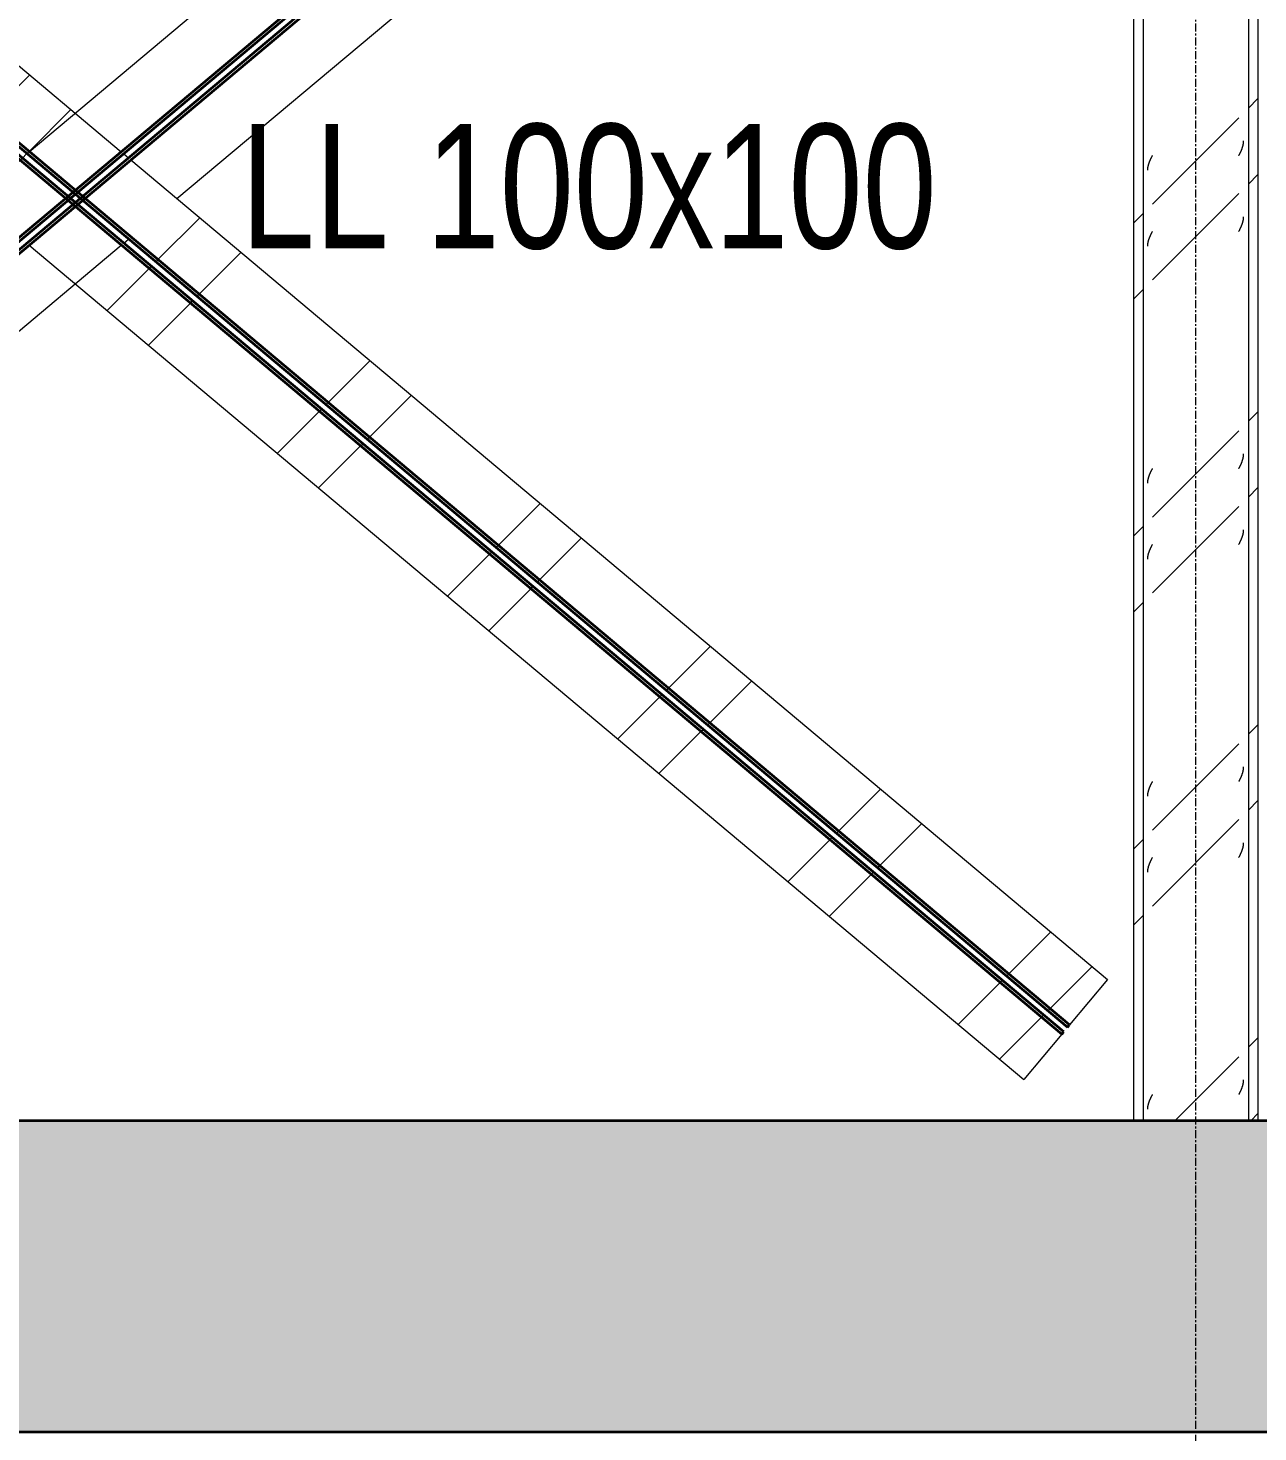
# Model space of a CAD drawing. Header units: centimetres. Extents: x -6741 to 14818, y -293 to 1595.
# Drawn here: x 816.8 to 1014.4, y 44 to 269.5 of the extents above; entities that cross this region are included whole.
import ezdxf

# ---------------------------------------------------------------- set-up
doc = ezdxf.new("R2010")
doc.units = ezdxf.units.CM
doc.linetypes.add('Centre', pattern=[3.175, 0.635, -0.475, 1.59, -0.475])
doc.linetypes.add('Grid Line', pattern=[2.2225, 1.27, -0.3175, 0.3175, -0.3175])
for name, color, linetype, lineweight in [('A-FLOR', 7, 'Continuous', 9), ('A-FLOR-LEVL', 7, 'Continuous', 9), ('A-FLOR-PATT', 7, 'Continuous', 35), ('A-WALL', 7, 'Continuous', 9), ('S-BEAM', 7, 'Continuous', 9), ('S-BEAM-IDEN', 7, 'Continuous', 18), ('S-COLS', 7, 'Continuous', 9), ('S-GRID', 7, 'Continuous', 9)]:
    doc.layers.add(name, color=color, linetype=linetype, lineweight=lineweight)
doc.styles.add('Century Gothic_2', font='GOTHIC.TTF', dxfattribs={"width": 0.8, "height": 20})
pattern_1 = [(45, (152.695, 0), (-25.14472, 25.14472), []), (45, (152.695, 38.1), (-25.14472, 25.14472), [])]

# ---------------------------------------------------------------- blocks, each defined once
blk = doc.blocks.new('PQ_RVR_ARQ-01_ZZ_ZZ_MO_T_A_rvt-2-Elevación Eje 7')
at = {"layer": 'A-FLOR', "color": 254, "lineweight": 35, "true_color": 0xcccccc}
for p, q in [((-1310.74, 94), (-6813.97, 94)), ((-6813.97, 44), (-1310.74, 44))]:
    blk.add_line(p, q, dxfattribs=at)
at = {"layer": 'A-WALL', "color": 254, "lineweight": 35, "true_color": 0xcccccc}
blk.add_line((-5958.77, 94), (-6713.97, 94), dxfattribs=at)
blk = doc.blocks.new('FP_4-Elevación Eje 7')
at = {"layer": 'S-COLS', "color": 9, "true_color": 0xc0c0c0}
for p, q in [((-6442.94, 250.33), (-6442.92, 250.37)), ((-6442.92, 250.37), (-6442.91, 250.4)), ((-6442.91, 250.4), (-6442.9, 250.44)), ((-6442.9, 250.44), (-6442.89, 250.48)), ((-6442.89, 250.48), (-6442.88, 250.51)), ((-6442.88, 250.51), (-6442.87, 250.55)), ((-6442.87, 250.55), (-6442.86, 250.59)), ((-6442.86, 250.59), (-6442.85, 250.63)), ((-6442.85, 250.63), (-6442.84, 250.66)), ((-6442.84, 250.66), (-6442.83, 250.7)), ((-6442.83, 250.7), (-6442.82, 250.74)), ((-6442.82, 250.74), (-6442.81, 250.78)), ((-6442.81, 250.78), (-6442.8, 250.81)), ((-6442.8, 250.81), (-6442.79, 250.85)), ((-6442.79, 250.89), (-6442.78, 250.93)), ((-6442.79, 250.85), (-6442.79, 250.89)), ((-6442.78, 250.93), (-6442.77, 250.96)), ((-6442.77, 251), (-6442.76, 251.04)), ((-6442.77, 250.96), (-6442.77, 251)), ((-6442.76, 251.07), (-6442.75, 251.11)), ((-6442.76, 251.04), (-6442.76, 251.07)), ((-6442.75, 251.19), (-6442.74, 251.22)), ((-6442.75, 251.15), (-6442.75, 251.19)), ((-6442.75, 251.11), (-6442.75, 251.15)), ((-6442.74, 251.37), (-6442.74, 251.41)), ((-6442.74, 251.34), (-6442.74, 251.37)), ((-6442.74, 251.3), (-6442.74, 251.34)), ((-6442.74, 251.26), (-6442.74, 251.3)), ((-6442.74, 251.22), (-6442.74, 251.26)), ((-6443.5, 249.06), (-6443.49, 249.1)), ((-6443.49, 249.1), (-6443.47, 249.13)), ((-6443.47, 249.13), (-6443.45, 249.17)), ((-6443.45, 249.17), (-6443.43, 249.21)), ((-6443.43, 249.21), (-6443.41, 249.25)), ((-6443.41, 249.25), (-6443.39, 249.28)), ((-6443.39, 249.28), (-6443.37, 249.32)), ((-6443.37, 249.32), (-6443.35, 249.36)), ((-6443.35, 249.36), (-6443.34, 249.4)), ((-6443.34, 249.4), (-6443.32, 249.43)), ((-6443.32, 249.43), (-6443.3, 249.47)), ((-6443.3, 249.47), (-6443.28, 249.51)), ((-6443.28, 249.51), (-6443.26, 249.55)), ((-6443.26, 249.55), (-6443.25, 249.58)), ((-6443.25, 249.58), (-6443.23, 249.62)), ((-6443.23, 249.62), (-6443.21, 249.66)), ((-6443.21, 249.66), (-6443.19, 249.69)), ((-6443.19, 249.69), (-6443.18, 249.73)), ((-6443.18, 249.73), (-6443.16, 249.77)), ((-6443.16, 249.77), (-6443.14, 249.81)), ((-6443.14, 249.81), (-6443.13, 249.84)), ((-6443.13, 249.84), (-6443.11, 249.88)), ((-6443.11, 249.88), (-6443.09, 249.92)), ((-6443.09, 249.92), (-6443.08, 249.96)), ((-6443.08, 249.96), (-6443.06, 249.99)), ((-6443.06, 249.99), (-6443.05, 250.03)), ((-6443.05, 250.03), (-6443.03, 250.07)), ((-6443.03, 250.07), (-6443.02, 250.1)), ((-6443.02, 250.1), (-6443, 250.14)), ((-6443, 250.14), (-6442.99, 250.18)), ((-6442.99, 250.18), (-6442.97, 250.22)), ((-6442.97, 250.22), (-6442.96, 250.25)), ((-6442.96, 250.25), (-6442.95, 250.29)), ((-6442.95, 250.29), (-6442.94, 250.33)), ((-6442.74, 239.18), (-6442.74, 239.22)), ((-6442.74, 239.15), (-6442.74, 239.18)), ((-6442.74, 239.11), (-6442.74, 239.15)), ((-6442.74, 239.07), (-6442.74, 239.11)), ((-6442.74, 239.03), (-6442.74, 239.07)), ((-6443.5, 236.87), (-6443.49, 236.91)), ((-6443.49, 236.91), (-6443.47, 236.95)), ((-6443.47, 236.95), (-6443.45, 236.98)), ((-6443.45, 236.98), (-6443.43, 237.02)), ((-6443.43, 237.02), (-6443.41, 237.06)), ((-6443.41, 237.06), (-6443.39, 237.09)), ((-6443.39, 237.09), (-6443.37, 237.13)), ((-6443.37, 237.13), (-6443.35, 237.17)), ((-6443.35, 237.17), (-6443.34, 237.21)), ((-6443.34, 237.21), (-6443.32, 237.24)), ((-6443.32, 237.24), (-6443.3, 237.28)), ((-6443.3, 237.28), (-6443.28, 237.32)), ((-6443.28, 237.32), (-6443.26, 237.36)), ((-6443.26, 237.36), (-6443.25, 237.39)), ((-6443.25, 237.39), (-6443.23, 237.43)), ((-6443.23, 237.43), (-6443.21, 237.47)), ((-6443.21, 237.47), (-6443.19, 237.5)), ((-6443.19, 237.5), (-6443.18, 237.54)), ((-6443.18, 237.54), (-6443.16, 237.58)), ((-6443.16, 237.58), (-6443.14, 237.62)), ((-6443.14, 237.62), (-6443.13, 237.65)), ((-6443.13, 237.65), (-6443.11, 237.69)), ((-6443.11, 237.69), (-6443.09, 237.73)), ((-6443.09, 237.73), (-6443.08, 237.77)), ((-6443.08, 237.77), (-6443.06, 237.8)), ((-6443.06, 237.8), (-6443.05, 237.84)), ((-6443.05, 237.84), (-6443.03, 237.88)), ((-6443.03, 237.88), (-6443.02, 237.92)), ((-6443.02, 237.92), (-6443, 237.95)), ((-6443, 237.95), (-6442.99, 237.99)), ((-6442.99, 237.99), (-6442.97, 238.03)), ((-6442.97, 238.03), (-6442.96, 238.06)), ((-6442.96, 238.06), (-6442.95, 238.1)), ((-6442.95, 238.1), (-6442.94, 238.14)), ((-6442.94, 238.14), (-6442.92, 238.18)), ((-6442.92, 238.18), (-6442.91, 238.21)), ((-6442.91, 238.21), (-6442.9, 238.25)), ((-6442.9, 238.25), (-6442.89, 238.29)), ((-6442.89, 238.29), (-6442.88, 238.33)), ((-6442.88, 238.33), (-6442.87, 238.36)), ((-6442.87, 238.36), (-6442.86, 238.4)), ((-6442.86, 238.4), (-6442.85, 238.44)), ((-6442.85, 238.44), (-6442.84, 238.47)), ((-6442.84, 238.47), (-6442.83, 238.51)), ((-6442.83, 238.51), (-6442.82, 238.55)), ((-6442.82, 238.55), (-6442.81, 238.59)), ((-6442.81, 238.59), (-6442.8, 238.62)), ((-6442.8, 238.62), (-6442.79, 238.66)), ((-6442.79, 238.7), (-6442.78, 238.74)), ((-6442.79, 238.66), (-6442.79, 238.7)), ((-6442.78, 238.74), (-6442.77, 238.77)), ((-6442.77, 238.81), (-6442.76, 238.85)), ((-6442.77, 238.77), (-6442.77, 238.81)), ((-6442.76, 238.89), (-6442.75, 238.92)), ((-6442.76, 238.85), (-6442.76, 238.89)), ((-6442.75, 239), (-6442.74, 239.03)), ((-6442.75, 238.96), (-6442.75, 239)), ((-6442.75, 238.92), (-6442.75, 238.96)), ((-6442.77, 200.71), (-6442.76, 200.75)), ((-6442.76, 200.79), (-6442.75, 200.82)), ((-6442.76, 200.75), (-6442.76, 200.79)), ((-6442.75, 200.9), (-6442.74, 200.93)), ((-6442.75, 200.86), (-6442.75, 200.9)), ((-6442.75, 200.82), (-6442.75, 200.86)), ((-6442.74, 201.08), (-6442.74, 201.12)), ((-6442.74, 201.05), (-6442.74, 201.08)), ((-6442.74, 201.01), (-6442.74, 201.05)), ((-6442.74, 200.97), (-6442.74, 201.01)), ((-6442.74, 200.93), (-6442.74, 200.97)), ((-6443.5, 198.77), (-6443.49, 198.81)), ((-6443.49, 198.81), (-6443.47, 198.85)), ((-6443.47, 198.85), (-6443.45, 198.88)), ((-6443.45, 198.88), (-6443.43, 198.92)), ((-6443.43, 198.92), (-6443.41, 198.96)), ((-6443.41, 198.96), (-6443.39, 198.99)), ((-6443.39, 198.99), (-6443.37, 199.03)), ((-6443.37, 199.03), (-6443.35, 199.07)), ((-6443.35, 199.07), (-6443.34, 199.11)), ((-6443.34, 199.11), (-6443.32, 199.14)), ((-6443.32, 199.14), (-6443.3, 199.18)), ((-6443.3, 199.18), (-6443.28, 199.22)), ((-6443.28, 199.22), (-6443.26, 199.26)), ((-6443.26, 199.26), (-6443.25, 199.29)), ((-6443.25, 199.29), (-6443.23, 199.33)), ((-6443.23, 199.33), (-6443.21, 199.37)), ((-6443.21, 199.37), (-6443.19, 199.4)), ((-6443.19, 199.4), (-6443.18, 199.44)), ((-6443.18, 199.44), (-6443.16, 199.48)), ((-6443.16, 199.48), (-6443.14, 199.52)), ((-6443.14, 199.52), (-6443.13, 199.55)), ((-6443.13, 199.55), (-6443.11, 199.59)), ((-6443.11, 199.59), (-6443.09, 199.63)), ((-6443.09, 199.63), (-6443.08, 199.67)), ((-6443.08, 199.67), (-6443.06, 199.7)), ((-6443.06, 199.7), (-6443.05, 199.74)), ((-6443.05, 199.74), (-6443.03, 199.78)), ((-6443.03, 199.78), (-6443.02, 199.82)), ((-6443.02, 199.82), (-6443, 199.85)), ((-6443, 199.85), (-6442.99, 199.89)), ((-6442.99, 199.89), (-6442.97, 199.93)), ((-6442.97, 199.93), (-6442.96, 199.96)), ((-6442.96, 199.96), (-6442.95, 200)), ((-6442.95, 200), (-6442.94, 200.04)), ((-6442.94, 200.04), (-6442.92, 200.08)), ((-6442.92, 200.08), (-6442.91, 200.11)), ((-6442.91, 200.11), (-6442.9, 200.15)), ((-6442.9, 200.15), (-6442.89, 200.19)), ((-6442.89, 200.19), (-6442.88, 200.23)), ((-6442.88, 200.23), (-6442.87, 200.26)), ((-6442.87, 200.26), (-6442.86, 200.3)), ((-6442.86, 200.3), (-6442.85, 200.34)), ((-6442.85, 200.34), (-6442.84, 200.37)), ((-6442.84, 200.37), (-6442.83, 200.41)), ((-6442.83, 200.41), (-6442.82, 200.45)), ((-6442.82, 200.45), (-6442.81, 200.49)), ((-6442.81, 200.49), (-6442.8, 200.52)), ((-6442.8, 200.52), (-6442.79, 200.56)), ((-6442.79, 200.6), (-6442.78, 200.64)), ((-6442.79, 200.56), (-6442.79, 200.6)), ((-6442.78, 200.64), (-6442.77, 200.67)), ((-6442.77, 200.67), (-6442.77, 200.71)), ((-6443.21, 187.18), (-6443.19, 187.22)), ((-6443.19, 187.22), (-6443.18, 187.25)), ((-6443.18, 187.25), (-6443.16, 187.29)), ((-6443.16, 187.29), (-6443.14, 187.33)), ((-6443.14, 187.33), (-6443.13, 187.36)), ((-6443.13, 187.36), (-6443.11, 187.4)), ((-6443.11, 187.4), (-6443.09, 187.44)), ((-6443.09, 187.44), (-6443.08, 187.48)), ((-6443.08, 187.48), (-6443.06, 187.51)), ((-6443.06, 187.51), (-6443.05, 187.55)), ((-6443.05, 187.55), (-6443.03, 187.59)), ((-6443.03, 187.59), (-6443.02, 187.63)), ((-6443.02, 187.63), (-6443, 187.66)), ((-6443, 187.66), (-6442.99, 187.7)), ((-6442.99, 187.7), (-6442.97, 187.74)), ((-6442.97, 187.74), (-6442.96, 187.77)), ((-6442.96, 187.77), (-6442.95, 187.81)), ((-6442.95, 187.81), (-6442.94, 187.85)), ((-6442.94, 187.85), (-6442.92, 187.89)), ((-6442.92, 187.89), (-6442.91, 187.92)), ((-6442.91, 187.92), (-6442.9, 187.96)), ((-6442.9, 187.96), (-6442.89, 188)), ((-6442.89, 188), (-6442.88, 188.04)), ((-6442.88, 188.04), (-6442.87, 188.07)), ((-6442.87, 188.07), (-6442.86, 188.11)), ((-6442.86, 188.11), (-6442.85, 188.15)), ((-6442.85, 188.15), (-6442.84, 188.19)), ((-6442.84, 188.19), (-6442.83, 188.22)), ((-6442.83, 188.22), (-6442.82, 188.26)), ((-6442.82, 188.26), (-6442.81, 188.3)), ((-6442.81, 188.3), (-6442.8, 188.33)), ((-6442.8, 188.33), (-6442.79, 188.37)), ((-6442.79, 188.41), (-6442.78, 188.45)), ((-6442.79, 188.37), (-6442.79, 188.41)), ((-6442.78, 188.45), (-6442.77, 188.48)), ((-6442.77, 188.52), (-6442.76, 188.56)), ((-6442.77, 188.48), (-6442.77, 188.52)), ((-6442.76, 188.6), (-6442.75, 188.63)), ((-6442.76, 188.56), (-6442.76, 188.6)), ((-6442.75, 188.71), (-6442.74, 188.74)), ((-6442.75, 188.67), (-6442.75, 188.71)), ((-6442.75, 188.63), (-6442.75, 188.67)), ((-6442.74, 188.89), (-6442.74, 188.93)), ((-6442.74, 188.86), (-6442.74, 188.89)), ((-6442.74, 188.82), (-6442.74, 188.86)), ((-6442.74, 188.78), (-6442.74, 188.82)), ((-6442.74, 188.74), (-6442.74, 188.78)), ((-6443.5, 186.58), (-6443.49, 186.62)), ((-6443.49, 186.62), (-6443.47, 186.66)), ((-6443.47, 186.66), (-6443.45, 186.69)), ((-6443.45, 186.69), (-6443.43, 186.73)), ((-6443.43, 186.73), (-6443.41, 186.77)), ((-6443.41, 186.77), (-6443.39, 186.8)), ((-6443.39, 186.8), (-6443.37, 186.84)), ((-6443.37, 186.84), (-6443.35, 186.88)), ((-6443.35, 186.88), (-6443.34, 186.92)), ((-6443.34, 186.92), (-6443.32, 186.95)), ((-6443.32, 186.95), (-6443.3, 186.99)), ((-6443.3, 186.99), (-6443.28, 187.03)), ((-6443.28, 187.03), (-6443.26, 187.07)), ((-6443.26, 187.07), (-6443.25, 187.1)), ((-6443.25, 187.1), (-6443.23, 187.14)), ((-6443.23, 187.14), (-6443.21, 187.18)), ((-6443.32, 148.85), (-6443.3, 148.89)), ((-6443.3, 148.89), (-6443.28, 148.93)), ((-6443.28, 148.93), (-6443.26, 148.97)), ((-6443.26, 148.97), (-6443.25, 149)), ((-6443.25, 149), (-6443.23, 149.04)), ((-6443.23, 149.04), (-6443.21, 149.08)), ((-6443.21, 149.08), (-6443.19, 149.12)), ((-6443.19, 149.12), (-6443.18, 149.15)), ((-6443.18, 149.15), (-6443.16, 149.19)), ((-6443.16, 149.19), (-6443.14, 149.23)), ((-6443.14, 149.23), (-6443.13, 149.26)), ((-6443.13, 149.26), (-6443.11, 149.3)), ((-6443.11, 149.3), (-6443.09, 149.34)), ((-6443.09, 149.34), (-6443.08, 149.38)), ((-6443.08, 149.38), (-6443.06, 149.41)), ((-6443.06, 149.41), (-6443.05, 149.45)), ((-6443.05, 149.45), (-6443.03, 149.49)), ((-6443.03, 149.49), (-6443.02, 149.53)), ((-6443.02, 149.53), (-6443, 149.56)), ((-6443, 149.56), (-6442.99, 149.6)), ((-6442.99, 149.6), (-6442.97, 149.64)), ((-6442.97, 149.64), (-6442.96, 149.67)), ((-6442.96, 149.67), (-6442.95, 149.71)), ((-6442.95, 149.71), (-6442.94, 149.75)), ((-6442.94, 149.75), (-6442.92, 149.79)), ((-6442.92, 149.79), (-6442.91, 149.82)), ((-6442.91, 149.82), (-6442.9, 149.86)), ((-6442.9, 149.86), (-6442.89, 149.9)), ((-6442.89, 149.9), (-6442.88, 149.94)), ((-6442.88, 149.94), (-6442.87, 149.97)), ((-6442.87, 149.97), (-6442.86, 150.01)), ((-6442.86, 150.01), (-6442.85, 150.05)), ((-6442.85, 150.05), (-6442.84, 150.09)), ((-6442.84, 150.09), (-6442.83, 150.12)), ((-6442.83, 150.12), (-6442.82, 150.16)), ((-6442.82, 150.16), (-6442.81, 150.2)), ((-6442.81, 150.2), (-6442.8, 150.23)), ((-6442.8, 150.23), (-6442.79, 150.27)), ((-6442.79, 150.31), (-6442.78, 150.35)), ((-6442.79, 150.27), (-6442.79, 150.31)), ((-6442.78, 150.35), (-6442.77, 150.38)), ((-6442.77, 150.42), (-6442.76, 150.46)), ((-6442.77, 150.38), (-6442.77, 150.42)), ((-6442.76, 150.5), (-6442.75, 150.53)), ((-6442.76, 150.46), (-6442.76, 150.5)), ((-6442.75, 150.61), (-6442.74, 150.64)), ((-6442.75, 150.57), (-6442.75, 150.61)), ((-6442.75, 150.53), (-6442.75, 150.57)), ((-6442.74, 150.79), (-6442.74, 150.83)), ((-6442.74, 150.76), (-6442.74, 150.79)), ((-6442.74, 150.72), (-6442.74, 150.76)), ((-6442.74, 150.68), (-6442.74, 150.72)), ((-6442.74, 150.64), (-6442.74, 150.68)), ((-6443.5, 148.48), (-6443.49, 148.52)), ((-6443.49, 148.52), (-6443.47, 148.56)), ((-6443.47, 148.56), (-6443.45, 148.59)), ((-6443.45, 148.59), (-6443.43, 148.63)), ((-6443.43, 148.63), (-6443.41, 148.67)), ((-6443.41, 148.67), (-6443.39, 148.7)), ((-6443.39, 148.7), (-6443.37, 148.74)), ((-6443.37, 148.74), (-6443.35, 148.78)), ((-6443.35, 148.78), (-6443.34, 148.82)), ((-6443.34, 148.82), (-6443.32, 148.85)), ((-6442.94, 137.56), (-6442.92, 137.6)), ((-6442.92, 137.6), (-6442.91, 137.63)), ((-6442.91, 137.63), (-6442.9, 137.67)), ((-6442.9, 137.67), (-6442.89, 137.71)), ((-6442.89, 137.71), (-6442.88, 137.75)), ((-6442.88, 137.75), (-6442.87, 137.78)), ((-6442.87, 137.78), (-6442.86, 137.82)), ((-6442.86, 137.82), (-6442.85, 137.86)), ((-6442.85, 137.86), (-6442.84, 137.9)), ((-6442.84, 137.9), (-6442.83, 137.93)), ((-6442.83, 137.93), (-6442.82, 137.97)), ((-6442.82, 137.97), (-6442.81, 138.01)), ((-6442.81, 138.01), (-6442.8, 138.05)), ((-6442.8, 138.05), (-6442.79, 138.08)), ((-6442.79, 138.12), (-6442.78, 138.16)), ((-6442.79, 138.08), (-6442.79, 138.12)), ((-6442.78, 138.16), (-6442.77, 138.19)), ((-6442.77, 138.23), (-6442.76, 138.27)), ((-6442.77, 138.19), (-6442.77, 138.23)), ((-6442.76, 138.31), (-6442.75, 138.34)), ((-6442.76, 138.27), (-6442.76, 138.31)), ((-6442.75, 138.42), (-6442.74, 138.46)), ((-6442.75, 138.38), (-6442.75, 138.42)), ((-6442.75, 138.34), (-6442.75, 138.38)), ((-6442.74, 138.6), (-6442.74, 138.64)), ((-6442.74, 138.57), (-6442.74, 138.6)), ((-6442.74, 138.53), (-6442.74, 138.57)), ((-6442.74, 138.49), (-6442.74, 138.53)), ((-6442.74, 138.46), (-6442.74, 138.49)), ((-6443.5, 136.29), (-6443.49, 136.33)), ((-6443.49, 136.33), (-6443.47, 136.37)), ((-6443.47, 136.37), (-6443.45, 136.4)), ((-6443.45, 136.4), (-6443.43, 136.44)), ((-6443.43, 136.44), (-6443.41, 136.48)), ((-6443.41, 136.48), (-6443.39, 136.52)), ((-6443.39, 136.52), (-6443.37, 136.55)), ((-6443.37, 136.55), (-6443.35, 136.59)), ((-6443.35, 136.59), (-6443.34, 136.63)), ((-6443.34, 136.63), (-6443.32, 136.66)), ((-6443.32, 136.66), (-6443.3, 136.7)), ((-6443.3, 136.7), (-6443.28, 136.74)), ((-6443.28, 136.74), (-6443.26, 136.78)), ((-6443.26, 136.78), (-6443.25, 136.81)), ((-6443.25, 136.81), (-6443.23, 136.85)), ((-6443.23, 136.85), (-6443.21, 136.89)), ((-6443.21, 136.89), (-6443.19, 136.93)), ((-6443.19, 136.93), (-6443.18, 136.96)), ((-6443.18, 136.96), (-6443.16, 137)), ((-6443.16, 137), (-6443.14, 137.04)), ((-6443.14, 137.04), (-6443.13, 137.08)), ((-6443.13, 137.08), (-6443.11, 137.11)), ((-6443.11, 137.11), (-6443.09, 137.15)), ((-6443.09, 137.15), (-6443.08, 137.19)), ((-6443.08, 137.19), (-6443.06, 137.22)), ((-6443.06, 137.22), (-6443.05, 137.26)), ((-6443.05, 137.26), (-6443.03, 137.3)), ((-6443.03, 137.3), (-6443.02, 137.34)), ((-6443.02, 137.34), (-6443, 137.37)), ((-6443, 137.37), (-6442.99, 137.41)), ((-6442.99, 137.41), (-6442.97, 137.45)), ((-6442.97, 137.45), (-6442.96, 137.49)), ((-6442.96, 137.49), (-6442.95, 137.52)), ((-6442.95, 137.52), (-6442.94, 137.56)), ((-6443.02, 99.24), (-6443, 99.27)), ((-6443, 99.27), (-6442.99, 99.31)), ((-6442.99, 99.31), (-6442.97, 99.35)), ((-6442.97, 99.35), (-6442.96, 99.39)), ((-6442.96, 99.39), (-6442.95, 99.42)), ((-6442.95, 99.42), (-6442.94, 99.46)), ((-6442.94, 99.46), (-6442.92, 99.5)), ((-6442.92, 99.5), (-6442.91, 99.53)), ((-6442.91, 99.53), (-6442.9, 99.57)), ((-6442.9, 99.57), (-6442.89, 99.61)), ((-6442.89, 99.61), (-6442.88, 99.65)), ((-6442.88, 99.65), (-6442.87, 99.68)), ((-6442.87, 99.68), (-6442.86, 99.72)), ((-6442.86, 99.72), (-6442.85, 99.76)), ((-6442.85, 99.76), (-6442.84, 99.8)), ((-6442.84, 99.8), (-6442.83, 99.83)), ((-6442.83, 99.83), (-6442.82, 99.87)), ((-6442.82, 99.87), (-6442.81, 99.91)), ((-6442.81, 99.91), (-6442.8, 99.95)), ((-6442.8, 99.95), (-6442.79, 99.98)), ((-6442.79, 100.02), (-6442.78, 100.06)), ((-6442.79, 99.98), (-6442.79, 100.02)), ((-6442.78, 100.06), (-6442.77, 100.09)), ((-6442.77, 100.13), (-6442.76, 100.17)), ((-6442.77, 100.09), (-6442.77, 100.13)), ((-6442.76, 100.21), (-6442.75, 100.24)), ((-6442.76, 100.17), (-6442.76, 100.21)), ((-6442.75, 100.32), (-6442.74, 100.36)), ((-6442.75, 100.28), (-6442.75, 100.32)), ((-6442.75, 100.24), (-6442.75, 100.28)), ((-6442.74, 100.5), (-6442.74, 100.54)), ((-6442.74, 100.47), (-6442.74, 100.5)), ((-6442.74, 100.43), (-6442.74, 100.47)), ((-6442.74, 100.39), (-6442.74, 100.43)), ((-6442.74, 100.36), (-6442.74, 100.39)), ((-6443.5, 98.19), (-6443.49, 98.23)), ((-6443.49, 98.23), (-6443.47, 98.27)), ((-6443.47, 98.27), (-6443.45, 98.3)), ((-6443.45, 98.3), (-6443.43, 98.34)), ((-6443.43, 98.34), (-6443.41, 98.38)), ((-6443.41, 98.38), (-6443.39, 98.42)), ((-6443.39, 98.42), (-6443.37, 98.45)), ((-6443.37, 98.45), (-6443.35, 98.49)), ((-6443.35, 98.49), (-6443.34, 98.53)), ((-6443.34, 98.53), (-6443.32, 98.56)), ((-6443.32, 98.56), (-6443.3, 98.6)), ((-6443.3, 98.6), (-6443.28, 98.64)), ((-6443.28, 98.64), (-6443.26, 98.68)), ((-6443.26, 98.68), (-6443.25, 98.71)), ((-6443.25, 98.71), (-6443.23, 98.75)), ((-6443.23, 98.75), (-6443.21, 98.79)), ((-6443.21, 98.79), (-6443.19, 98.83)), ((-6443.19, 98.83), (-6443.18, 98.86)), ((-6443.18, 98.86), (-6443.16, 98.9)), ((-6443.16, 98.9), (-6443.14, 98.94)), ((-6443.14, 98.94), (-6443.13, 98.98)), ((-6443.13, 98.98), (-6443.11, 99.01)), ((-6443.11, 99.01), (-6443.09, 99.05)), ((-6443.09, 99.05), (-6443.08, 99.09)), ((-6443.08, 99.09), (-6443.06, 99.12)), ((-6443.06, 99.12), (-6443.05, 99.16)), ((-6443.05, 99.16), (-6443.03, 99.2)), ((-6443.03, 99.2), (-6443.02, 99.24))]:
    blk.add_line(p, q, dxfattribs=at)
blk = doc.blocks.new('FP_5-Elevación Eje 7')
at = {"layer": 'S-COLS', "color": 9, "true_color": 0xc0c0c0}
for p, q in [((-6457.84, 248.09), (-6457.83, 248.13)), ((-6457.83, 248.13), (-6457.81, 248.16)), ((-6457.81, 248.16), (-6457.8, 248.2)), ((-6457.8, 248.2), (-6457.78, 248.24)), ((-6457.78, 248.24), (-6457.76, 248.28)), ((-6457.76, 248.28), (-6457.75, 248.31)), ((-6457.75, 248.31), (-6457.73, 248.35)), ((-6457.73, 248.35), (-6457.71, 248.39)), ((-6457.71, 248.39), (-6457.7, 248.43)), ((-6457.7, 248.43), (-6457.68, 248.46)), ((-6457.68, 248.46), (-6457.66, 248.5)), ((-6457.66, 248.5), (-6457.64, 248.54)), ((-6457.64, 248.54), (-6457.63, 248.58)), ((-6457.63, 248.58), (-6457.61, 248.61)), ((-6457.61, 248.61), (-6457.59, 248.65)), ((-6457.59, 248.65), (-6457.57, 248.69)), ((-6457.57, 248.69), (-6457.55, 248.72)), ((-6457.55, 248.72), (-6457.53, 248.76)), ((-6457.53, 248.76), (-6457.52, 248.8)), ((-6457.52, 248.8), (-6457.5, 248.84)), ((-6457.5, 248.84), (-6457.48, 248.87)), ((-6457.48, 248.87), (-6457.46, 248.91)), ((-6457.46, 248.91), (-6457.44, 248.95)), ((-6457.44, 248.95), (-6457.42, 248.99)), ((-6457.42, 248.99), (-6457.4, 249.02)), ((-6457.4, 249.02), (-6457.38, 249.06)), ((-6458.15, 246.9), (-6458.14, 246.93)), ((-6458.15, 246.86), (-6458.15, 246.9)), ((-6458.15, 246.82), (-6458.15, 246.86)), ((-6458.15, 246.78), (-6458.15, 246.82)), ((-6458.15, 246.75), (-6458.15, 246.78)), ((-6458.15, 246.71), (-6458.15, 246.75)), ((-6458.14, 246.97), (-6458.13, 247.01)), ((-6458.14, 246.93), (-6458.14, 246.97)), ((-6458.13, 247.08), (-6458.12, 247.12)), ((-6458.13, 247.05), (-6458.13, 247.08)), ((-6458.13, 247.01), (-6458.13, 247.05)), ((-6458.12, 247.12), (-6458.11, 247.16)), ((-6458.11, 247.19), (-6458.1, 247.23)), ((-6458.11, 247.16), (-6458.11, 247.19)), ((-6458.1, 247.23), (-6458.09, 247.27)), ((-6458.09, 247.31), (-6458.08, 247.34)), ((-6458.09, 247.27), (-6458.09, 247.31)), ((-6458.08, 247.34), (-6458.07, 247.38)), ((-6458.07, 247.38), (-6458.06, 247.42)), ((-6458.06, 247.42), (-6458.05, 247.46)), ((-6458.05, 247.46), (-6458.04, 247.49)), ((-6458.04, 247.49), (-6458.03, 247.53)), ((-6458.03, 247.53), (-6458.02, 247.57)), ((-6458.02, 247.57), (-6458.01, 247.61)), ((-6458.01, 247.61), (-6458, 247.64)), ((-6458, 247.64), (-6457.99, 247.68)), ((-6457.99, 247.68), (-6457.98, 247.72)), ((-6457.98, 247.72), (-6457.97, 247.75)), ((-6457.97, 247.75), (-6457.95, 247.79)), ((-6457.95, 247.79), (-6457.94, 247.83)), ((-6457.94, 247.83), (-6457.93, 247.87)), ((-6457.93, 247.87), (-6457.91, 247.9)), ((-6457.91, 247.9), (-6457.9, 247.94)), ((-6457.9, 247.94), (-6457.89, 247.98)), ((-6457.89, 247.98), (-6457.87, 248.02)), ((-6457.87, 248.02), (-6457.86, 248.05)), ((-6457.86, 248.05), (-6457.84, 248.09)), ((-6457.42, 236.8), (-6457.4, 236.83)), ((-6457.4, 236.83), (-6457.38, 236.87)), ((-6458.15, 234.71), (-6458.14, 234.74)), ((-6458.15, 234.67), (-6458.15, 234.71)), ((-6458.15, 234.63), (-6458.15, 234.67)), ((-6458.15, 234.59), (-6458.15, 234.63)), ((-6458.15, 234.56), (-6458.15, 234.59)), ((-6458.14, 234.78), (-6458.13, 234.82)), ((-6458.14, 234.74), (-6458.14, 234.78)), ((-6458.13, 234.89), (-6458.12, 234.93)), ((-6458.13, 234.86), (-6458.13, 234.89)), ((-6458.13, 234.82), (-6458.13, 234.86)), ((-6458.12, 234.93), (-6458.11, 234.97)), ((-6458.11, 235.01), (-6458.1, 235.04)), ((-6458.11, 234.97), (-6458.11, 235.01)), ((-6458.1, 235.04), (-6458.09, 235.08)), ((-6458.09, 235.12), (-6458.08, 235.15)), ((-6458.09, 235.08), (-6458.09, 235.12)), ((-6458.08, 235.15), (-6458.07, 235.19)), ((-6458.07, 235.19), (-6458.06, 235.23)), ((-6458.06, 235.23), (-6458.05, 235.27)), ((-6458.05, 235.27), (-6458.04, 235.3)), ((-6458.04, 235.3), (-6458.03, 235.34)), ((-6458.03, 235.34), (-6458.02, 235.38)), ((-6458.02, 235.38), (-6458.01, 235.42)), ((-6458.01, 235.42), (-6458, 235.45)), ((-6458, 235.45), (-6457.99, 235.49)), ((-6457.99, 235.49), (-6457.98, 235.53)), ((-6457.98, 235.53), (-6457.97, 235.56)), ((-6457.97, 235.56), (-6457.95, 235.6)), ((-6457.95, 235.6), (-6457.94, 235.64)), ((-6457.94, 235.64), (-6457.93, 235.68)), ((-6457.93, 235.68), (-6457.91, 235.71)), ((-6457.91, 235.71), (-6457.9, 235.75)), ((-6457.9, 235.75), (-6457.89, 235.79)), ((-6457.89, 235.79), (-6457.87, 235.83)), ((-6457.87, 235.83), (-6457.86, 235.86)), ((-6457.86, 235.86), (-6457.84, 235.9)), ((-6457.84, 235.9), (-6457.83, 235.94)), ((-6457.83, 235.94), (-6457.81, 235.98)), ((-6457.81, 235.98), (-6457.8, 236.01)), ((-6457.8, 236.01), (-6457.78, 236.05)), ((-6457.78, 236.05), (-6457.76, 236.09)), ((-6457.76, 236.09), (-6457.75, 236.12)), ((-6457.75, 236.12), (-6457.73, 236.16)), ((-6457.73, 236.16), (-6457.71, 236.2)), ((-6457.71, 236.2), (-6457.7, 236.24)), ((-6457.7, 236.24), (-6457.68, 236.27)), ((-6457.68, 236.27), (-6457.66, 236.31)), ((-6457.66, 236.31), (-6457.64, 236.35)), ((-6457.64, 236.35), (-6457.63, 236.39)), ((-6457.63, 236.39), (-6457.61, 236.42)), ((-6457.61, 236.42), (-6457.59, 236.46)), ((-6457.59, 236.46), (-6457.57, 236.5)), ((-6457.57, 236.5), (-6457.55, 236.53)), ((-6457.55, 236.53), (-6457.53, 236.57)), ((-6457.53, 236.57), (-6457.52, 236.61)), ((-6457.52, 236.61), (-6457.5, 236.65)), ((-6457.5, 236.65), (-6457.48, 236.68)), ((-6457.48, 236.68), (-6457.46, 236.72)), ((-6457.46, 236.72), (-6457.44, 236.76)), ((-6457.44, 236.76), (-6457.42, 236.8)), ((-6458.15, 234.52), (-6458.15, 234.56)), ((-6457.53, 198.47), (-6457.52, 198.51)), ((-6457.52, 198.51), (-6457.5, 198.55)), ((-6457.5, 198.55), (-6457.48, 198.58)), ((-6457.48, 198.58), (-6457.46, 198.62)), ((-6457.46, 198.62), (-6457.44, 198.66)), ((-6457.44, 198.66), (-6457.42, 198.7)), ((-6457.42, 198.7), (-6457.4, 198.73)), ((-6457.4, 198.73), (-6457.38, 198.77)), ((-6458.15, 196.61), (-6458.14, 196.64)), ((-6458.15, 196.57), (-6458.15, 196.61)), ((-6458.15, 196.53), (-6458.15, 196.57)), ((-6458.15, 196.49), (-6458.15, 196.53)), ((-6458.15, 196.46), (-6458.15, 196.49)), ((-6458.15, 196.42), (-6458.15, 196.46)), ((-6458.14, 196.68), (-6458.13, 196.72)), ((-6458.14, 196.64), (-6458.14, 196.68)), ((-6458.13, 196.79), (-6458.12, 196.83)), ((-6458.13, 196.76), (-6458.13, 196.79)), ((-6458.13, 196.72), (-6458.13, 196.76)), ((-6458.12, 196.83), (-6458.11, 196.87)), ((-6458.11, 196.91), (-6458.1, 196.94)), ((-6458.11, 196.87), (-6458.11, 196.91)), ((-6458.1, 196.94), (-6458.09, 196.98)), ((-6458.09, 197.02), (-6458.08, 197.05)), ((-6458.09, 196.98), (-6458.09, 197.02)), ((-6458.08, 197.05), (-6458.07, 197.09)), ((-6458.07, 197.09), (-6458.06, 197.13)), ((-6458.06, 197.13), (-6458.05, 197.17)), ((-6458.05, 197.17), (-6458.04, 197.2)), ((-6458.04, 197.2), (-6458.03, 197.24)), ((-6458.03, 197.24), (-6458.02, 197.28)), ((-6458.02, 197.28), (-6458.01, 197.32)), ((-6458.01, 197.32), (-6458, 197.35)), ((-6458, 197.35), (-6457.99, 197.39)), ((-6457.99, 197.39), (-6457.98, 197.43)), ((-6457.98, 197.43), (-6457.97, 197.46)), ((-6457.97, 197.46), (-6457.95, 197.5)), ((-6457.95, 197.5), (-6457.94, 197.54)), ((-6457.94, 197.54), (-6457.93, 197.58)), ((-6457.93, 197.58), (-6457.91, 197.61)), ((-6457.91, 197.61), (-6457.9, 197.65)), ((-6457.9, 197.65), (-6457.89, 197.69)), ((-6457.89, 197.69), (-6457.87, 197.73)), ((-6457.87, 197.73), (-6457.86, 197.76)), ((-6457.86, 197.76), (-6457.84, 197.8)), ((-6457.84, 197.8), (-6457.83, 197.84)), ((-6457.83, 197.84), (-6457.81, 197.88)), ((-6457.81, 197.88), (-6457.8, 197.91)), ((-6457.8, 197.91), (-6457.78, 197.95)), ((-6457.78, 197.95), (-6457.76, 197.99)), ((-6457.76, 197.99), (-6457.75, 198.02)), ((-6457.75, 198.02), (-6457.73, 198.06)), ((-6457.73, 198.06), (-6457.71, 198.1)), ((-6457.71, 198.1), (-6457.7, 198.14)), ((-6457.7, 198.14), (-6457.68, 198.17)), ((-6457.68, 198.17), (-6457.66, 198.21)), ((-6457.66, 198.21), (-6457.64, 198.25)), ((-6457.64, 198.25), (-6457.63, 198.29)), ((-6457.63, 198.29), (-6457.61, 198.32)), ((-6457.61, 198.32), (-6457.59, 198.36)), ((-6457.59, 198.36), (-6457.57, 198.4)), ((-6457.57, 198.4), (-6457.55, 198.43)), ((-6457.55, 198.43), (-6457.53, 198.47)), ((-6458.06, 184.94), (-6458.05, 184.98)), ((-6458.05, 184.98), (-6458.04, 185.01)), ((-6458.04, 185.01), (-6458.03, 185.05)), ((-6458.03, 185.05), (-6458.02, 185.09)), ((-6458.02, 185.09), (-6458.01, 185.13)), ((-6458.01, 185.13), (-6458, 185.16)), ((-6458, 185.16), (-6457.99, 185.2)), ((-6457.99, 185.2), (-6457.98, 185.24)), ((-6457.98, 185.24), (-6457.97, 185.28)), ((-6457.97, 185.28), (-6457.95, 185.31)), ((-6457.95, 185.31), (-6457.94, 185.35)), ((-6457.94, 185.35), (-6457.93, 185.39)), ((-6457.93, 185.39), (-6457.91, 185.42)), ((-6457.91, 185.42), (-6457.9, 185.46)), ((-6457.9, 185.46), (-6457.89, 185.5)), ((-6457.89, 185.5), (-6457.87, 185.54)), ((-6457.87, 185.54), (-6457.86, 185.57)), ((-6457.86, 185.57), (-6457.84, 185.61)), ((-6457.84, 185.61), (-6457.83, 185.65)), ((-6457.83, 185.65), (-6457.81, 185.69)), ((-6457.81, 185.69), (-6457.8, 185.72)), ((-6457.8, 185.72), (-6457.78, 185.76)), ((-6457.78, 185.76), (-6457.76, 185.8)), ((-6457.76, 185.8), (-6457.75, 185.84)), ((-6457.75, 185.84), (-6457.73, 185.87)), ((-6457.73, 185.87), (-6457.71, 185.91)), ((-6457.71, 185.91), (-6457.7, 185.95)), ((-6457.7, 185.95), (-6457.68, 185.98)), ((-6457.68, 185.98), (-6457.66, 186.02)), ((-6457.66, 186.02), (-6457.64, 186.06)), ((-6457.64, 186.06), (-6457.63, 186.1)), ((-6457.63, 186.1), (-6457.61, 186.13)), ((-6457.61, 186.13), (-6457.59, 186.17)), ((-6457.59, 186.17), (-6457.57, 186.21)), ((-6457.57, 186.21), (-6457.55, 186.25)), ((-6457.55, 186.25), (-6457.53, 186.28)), ((-6457.53, 186.28), (-6457.52, 186.32)), ((-6457.52, 186.32), (-6457.5, 186.36)), ((-6457.5, 186.36), (-6457.48, 186.39)), ((-6457.48, 186.39), (-6457.46, 186.43)), ((-6457.46, 186.43), (-6457.44, 186.47)), ((-6457.44, 186.47), (-6457.42, 186.51)), ((-6457.42, 186.51), (-6457.4, 186.54)), ((-6457.4, 186.54), (-6457.38, 186.58)), ((-6458.15, 184.42), (-6458.14, 184.45)), ((-6458.15, 184.38), (-6458.15, 184.42)), ((-6458.15, 184.34), (-6458.15, 184.38)), ((-6458.15, 184.31), (-6458.15, 184.34)), ((-6458.15, 184.27), (-6458.15, 184.31)), ((-6458.15, 184.23), (-6458.15, 184.27)), ((-6458.14, 184.49), (-6458.13, 184.53)), ((-6458.14, 184.45), (-6458.14, 184.49)), ((-6458.13, 184.6), (-6458.12, 184.64)), ((-6458.13, 184.57), (-6458.13, 184.6)), ((-6458.13, 184.53), (-6458.13, 184.57)), ((-6458.12, 184.64), (-6458.11, 184.68)), ((-6458.11, 184.72), (-6458.1, 184.75)), ((-6458.11, 184.68), (-6458.11, 184.72)), ((-6458.1, 184.75), (-6458.09, 184.79)), ((-6458.09, 184.83), (-6458.08, 184.87)), ((-6458.09, 184.79), (-6458.09, 184.83)), ((-6458.08, 184.87), (-6458.07, 184.9)), ((-6458.07, 184.9), (-6458.06, 184.94)), ((-6458.11, 146.62), (-6458.1, 146.65)), ((-6458.11, 146.58), (-6458.11, 146.62)), ((-6458.1, 146.65), (-6458.09, 146.69)), ((-6458.09, 146.73), (-6458.08, 146.77)), ((-6458.09, 146.69), (-6458.09, 146.73)), ((-6458.08, 146.77), (-6458.07, 146.8)), ((-6458.07, 146.8), (-6458.06, 146.84)), ((-6458.06, 146.84), (-6458.05, 146.88)), ((-6458.05, 146.88), (-6458.04, 146.91)), ((-6458.04, 146.91), (-6458.03, 146.95)), ((-6458.03, 146.95), (-6458.02, 146.99)), ((-6458.02, 146.99), (-6458.01, 147.03)), ((-6458.01, 147.03), (-6458, 147.06)), ((-6458, 147.06), (-6457.99, 147.1)), ((-6457.99, 147.1), (-6457.98, 147.14)), ((-6457.98, 147.14), (-6457.97, 147.18)), ((-6457.97, 147.18), (-6457.95, 147.21)), ((-6457.95, 147.21), (-6457.94, 147.25)), ((-6457.94, 147.25), (-6457.93, 147.29)), ((-6457.93, 147.29), (-6457.91, 147.32)), ((-6457.91, 147.32), (-6457.9, 147.36)), ((-6457.9, 147.36), (-6457.89, 147.4)), ((-6457.89, 147.4), (-6457.87, 147.44)), ((-6457.87, 147.44), (-6457.86, 147.47)), ((-6457.86, 147.47), (-6457.84, 147.51)), ((-6457.84, 147.51), (-6457.83, 147.55)), ((-6457.83, 147.55), (-6457.81, 147.59)), ((-6457.81, 147.59), (-6457.8, 147.62)), ((-6457.8, 147.62), (-6457.78, 147.66)), ((-6457.78, 147.66), (-6457.76, 147.7)), ((-6457.76, 147.7), (-6457.75, 147.74)), ((-6457.75, 147.74), (-6457.73, 147.77)), ((-6457.73, 147.77), (-6457.71, 147.81)), ((-6457.71, 147.81), (-6457.7, 147.85)), ((-6457.7, 147.85), (-6457.68, 147.88)), ((-6457.68, 147.88), (-6457.66, 147.92)), ((-6457.66, 147.92), (-6457.64, 147.96)), ((-6457.64, 147.96), (-6457.63, 148)), ((-6457.63, 148), (-6457.61, 148.03)), ((-6457.61, 148.03), (-6457.59, 148.07)), ((-6457.59, 148.07), (-6457.57, 148.11)), ((-6457.57, 148.11), (-6457.55, 148.15)), ((-6457.55, 148.15), (-6457.53, 148.18)), ((-6457.53, 148.18), (-6457.52, 148.22)), ((-6457.52, 148.22), (-6457.5, 148.26)), ((-6457.5, 148.26), (-6457.48, 148.29)), ((-6457.48, 148.29), (-6457.46, 148.33)), ((-6457.46, 148.33), (-6457.44, 148.37)), ((-6457.44, 148.37), (-6457.42, 148.41)), ((-6457.42, 148.41), (-6457.4, 148.44)), ((-6457.4, 148.44), (-6457.38, 148.48)), ((-6458.15, 146.32), (-6458.14, 146.35)), ((-6458.15, 146.28), (-6458.15, 146.32)), ((-6458.15, 146.24), (-6458.15, 146.28)), ((-6458.15, 146.21), (-6458.15, 146.24)), ((-6458.15, 146.17), (-6458.15, 146.21)), ((-6458.15, 146.13), (-6458.15, 146.17)), ((-6458.14, 146.39), (-6458.13, 146.43)), ((-6458.14, 146.35), (-6458.14, 146.39)), ((-6458.13, 146.5), (-6458.12, 146.54)), ((-6458.13, 146.47), (-6458.13, 146.5)), ((-6458.13, 146.43), (-6458.13, 146.47)), ((-6458.12, 146.54), (-6458.11, 146.58)), ((-6457.84, 135.32), (-6457.83, 135.36)), ((-6457.83, 135.36), (-6457.81, 135.4)), ((-6457.81, 135.4), (-6457.8, 135.43)), ((-6457.8, 135.43), (-6457.78, 135.47)), ((-6457.78, 135.47), (-6457.76, 135.51)), ((-6457.76, 135.51), (-6457.75, 135.55)), ((-6457.75, 135.55), (-6457.73, 135.58)), ((-6457.73, 135.58), (-6457.71, 135.62)), ((-6457.71, 135.62), (-6457.7, 135.66)), ((-6457.7, 135.66), (-6457.68, 135.69)), ((-6457.68, 135.69), (-6457.66, 135.73)), ((-6457.66, 135.73), (-6457.64, 135.77)), ((-6457.64, 135.77), (-6457.63, 135.81)), ((-6457.63, 135.81), (-6457.61, 135.84)), ((-6457.61, 135.84), (-6457.59, 135.88)), ((-6457.59, 135.88), (-6457.57, 135.92)), ((-6457.57, 135.92), (-6457.55, 135.96)), ((-6457.55, 135.96), (-6457.53, 135.99)), ((-6457.53, 135.99), (-6457.52, 136.03)), ((-6457.52, 136.03), (-6457.5, 136.07)), ((-6457.5, 136.07), (-6457.48, 136.11)), ((-6457.48, 136.11), (-6457.46, 136.14)), ((-6457.46, 136.14), (-6457.44, 136.18)), ((-6457.44, 136.18), (-6457.42, 136.22)), ((-6457.42, 136.22), (-6457.4, 136.25)), ((-6457.4, 136.25), (-6457.38, 136.29)), ((-6458.15, 134.13), (-6458.14, 134.17)), ((-6458.15, 134.09), (-6458.15, 134.13)), ((-6458.15, 134.05), (-6458.15, 134.09)), ((-6458.15, 134.02), (-6458.15, 134.05)), ((-6458.15, 133.98), (-6458.15, 134.02)), ((-6458.15, 133.94), (-6458.15, 133.98)), ((-6458.14, 134.2), (-6458.13, 134.24)), ((-6458.14, 134.17), (-6458.14, 134.2)), ((-6458.13, 134.31), (-6458.12, 134.35)), ((-6458.13, 134.28), (-6458.13, 134.31)), ((-6458.13, 134.24), (-6458.13, 134.28)), ((-6458.12, 134.35), (-6458.11, 134.39)), ((-6458.11, 134.43), (-6458.1, 134.46)), ((-6458.11, 134.39), (-6458.11, 134.43)), ((-6458.1, 134.46), (-6458.09, 134.5)), ((-6458.09, 134.54), (-6458.08, 134.58)), ((-6458.09, 134.5), (-6458.09, 134.54)), ((-6458.08, 134.58), (-6458.07, 134.61)), ((-6458.07, 134.61), (-6458.06, 134.65)), ((-6458.06, 134.65), (-6458.05, 134.69)), ((-6458.05, 134.69), (-6458.04, 134.72)), ((-6458.04, 134.72), (-6458.03, 134.76)), ((-6458.03, 134.76), (-6458.02, 134.8)), ((-6458.02, 134.8), (-6458.01, 134.84)), ((-6458.01, 134.84), (-6458, 134.87)), ((-6458, 134.87), (-6457.99, 134.91)), ((-6457.99, 134.91), (-6457.98, 134.95)), ((-6457.98, 134.95), (-6457.97, 134.99)), ((-6457.97, 134.99), (-6457.95, 135.02)), ((-6457.95, 135.02), (-6457.94, 135.06)), ((-6457.94, 135.06), (-6457.93, 135.1)), ((-6457.93, 135.1), (-6457.91, 135.14)), ((-6457.91, 135.14), (-6457.9, 135.17)), ((-6457.9, 135.17), (-6457.89, 135.21)), ((-6457.89, 135.21), (-6457.87, 135.25)), ((-6457.87, 135.25), (-6457.86, 135.28)), ((-6457.86, 135.28), (-6457.84, 135.32)), ((-6457.94, 96.96), (-6457.93, 97)), ((-6457.93, 97), (-6457.91, 97.04)), ((-6457.91, 97.04), (-6457.9, 97.07)), ((-6457.9, 97.07), (-6457.89, 97.11)), ((-6457.89, 97.11), (-6457.87, 97.15)), ((-6457.87, 97.15), (-6457.86, 97.18)), ((-6457.86, 97.18), (-6457.84, 97.22)), ((-6457.84, 97.22), (-6457.83, 97.26)), ((-6457.83, 97.26), (-6457.81, 97.3)), ((-6457.81, 97.3), (-6457.8, 97.33)), ((-6457.8, 97.33), (-6457.78, 97.37)), ((-6457.78, 97.37), (-6457.76, 97.41)), ((-6457.76, 97.41), (-6457.75, 97.45)), ((-6457.75, 97.45), (-6457.73, 97.48)), ((-6457.73, 97.48), (-6457.71, 97.52)), ((-6457.71, 97.52), (-6457.7, 97.56)), ((-6457.7, 97.56), (-6457.68, 97.59)), ((-6457.68, 97.59), (-6457.66, 97.63)), ((-6457.66, 97.63), (-6457.64, 97.67)), ((-6457.64, 97.67), (-6457.63, 97.71)), ((-6457.63, 97.71), (-6457.61, 97.74)), ((-6457.61, 97.74), (-6457.59, 97.78)), ((-6457.59, 97.78), (-6457.57, 97.82)), ((-6457.57, 97.82), (-6457.55, 97.86)), ((-6457.55, 97.86), (-6457.53, 97.89)), ((-6457.53, 97.89), (-6457.52, 97.93)), ((-6457.52, 97.93), (-6457.5, 97.97)), ((-6457.5, 97.97), (-6457.48, 98.01)), ((-6457.48, 98.01), (-6457.46, 98.04)), ((-6457.46, 98.04), (-6457.44, 98.08)), ((-6457.44, 98.08), (-6457.42, 98.12)), ((-6457.42, 98.12), (-6457.4, 98.15)), ((-6457.4, 98.15), (-6457.38, 98.19)), ((-6458.15, 96.03), (-6458.14, 96.07)), ((-6458.15, 95.99), (-6458.15, 96.03)), ((-6458.15, 95.95), (-6458.15, 95.99)), ((-6458.15, 95.92), (-6458.15, 95.95)), ((-6458.15, 95.88), (-6458.15, 95.92)), ((-6458.15, 95.84), (-6458.15, 95.88)), ((-6458.14, 96.1), (-6458.13, 96.14)), ((-6458.14, 96.07), (-6458.14, 96.1)), ((-6458.13, 96.21), (-6458.12, 96.25)), ((-6458.13, 96.18), (-6458.13, 96.21)), ((-6458.13, 96.14), (-6458.13, 96.18)), ((-6458.12, 96.25), (-6458.11, 96.29)), ((-6458.11, 96.33), (-6458.1, 96.36)), ((-6458.11, 96.29), (-6458.11, 96.33)), ((-6458.1, 96.36), (-6458.09, 96.4)), ((-6458.09, 96.44), (-6458.08, 96.48)), ((-6458.09, 96.4), (-6458.09, 96.44)), ((-6458.08, 96.48), (-6458.07, 96.51)), ((-6458.07, 96.51), (-6458.06, 96.55)), ((-6458.06, 96.55), (-6458.05, 96.59)), ((-6458.05, 96.59), (-6458.04, 96.62)), ((-6458.04, 96.62), (-6458.03, 96.66)), ((-6458.03, 96.66), (-6458.02, 96.7)), ((-6458.02, 96.7), (-6458.01, 96.74)), ((-6458.01, 96.74), (-6458, 96.77)), ((-6458, 96.77), (-6457.99, 96.81)), ((-6457.99, 96.81), (-6457.98, 96.85)), ((-6457.98, 96.85), (-6457.97, 96.89)), ((-6457.97, 96.89), (-6457.95, 96.92)), ((-6457.95, 96.92), (-6457.94, 96.96))]:
    blk.add_line(p, q, dxfattribs=at)
blk = doc.blocks.new('UC-Perfil universal-Pilar - 200 x 200-V3-Elevación Eje 7')
at = {"layer": 'S-COLS', "true_color": 0xc0c0c0}
h = blk.add_hatch(dxfattribs=at)
h.set_pattern_fill('FP_14', color=9, style=0, pattern_type=2)
h.set_pattern_definition(pattern_1)
h.paths.add_polyline_path([(-6458.9, 94), (-6458.9, 933.53), (-6460.44, 933.53), (-6460.44, 94)])
h = blk.add_hatch(dxfattribs=at)
h.set_pattern_fill('FP_14', color=9, style=0, pattern_type=2)
h.set_pattern_definition(pattern_1)
h.paths.add_polyline_path([(-6457.38, 94), (-6443.5, 94), (-6443.5, 933.53), (-6457.38, 933.53), (-6457.38, 291.61)])
h = blk.add_hatch(dxfattribs=at)
h.set_pattern_fill('FP_14', color=9, style=0, pattern_type=2)
h.set_pattern_definition(pattern_1)
h.paths.add_polyline_path([(-6440.44, 94), (-6440.44, 933.53), (-6441.98, 933.53), (-6441.98, 94)])
at = {"layer": 'S-COLS'}
for p, q in [((-6460.44, 933.53), (-6460.44, 94)), ((-6458.9, 933.53), (-6458.9, 94)), ((-6441.98, 933.53), (-6441.98, 94)), ((-6440.44, 933.53), (-6440.44, 94)), ((-6458.9, 94), (-6460.44, 94)), ((-6457.38, 94), (-6458.9, 94)), ((-6443.5, 94), (-6457.38, 94)), ((-6441.98, 94), (-6443.5, 94)), ((-6440.44, 94), (-6441.98, 94))]:
    blk.add_line(p, q, dxfattribs=at)
for name in ['FP_4-Elevación Eje 7', 'FP_5-Elevación Eje 7']:
    blk.add_blockref(name, (0, 0), dxfattribs=at)
blk = doc.blocks.new('RVR_Tensor angular doble L - d_10 mm-1745225-Elevación Eje 7')
at = {"layer": 'S-BEAM', "true_color": 0xc0c0c0}
h = blk.add_hatch(dxfattribs=at)
h.set_pattern_fill('FP_14', color=9, style=0, pattern_type=2)
h.set_pattern_definition(pattern_1)
h.paths.add_polyline_path([(-6478.08, 100.6), (-6471.97, 107.88), (-6630.47, 240.87), (-6637.86, 234.67), (-6486.75, 107.88)])
h.paths.add_polyline_path([(-6638.24, 235), (-6630.85, 241.2), (-6631.63, 241.85), (-6639.02, 235.65)])
h.paths.add_polyline_path([(-6646.8, 242.18), (-6639.41, 248.38), (-6771.08, 358.86), (-6783.54, 358.86), (-6784.5, 357.72), (-6705.71, 291.61)])
h = blk.add_hatch(dxfattribs=at)
h.set_pattern_fill('FP_14', color=9, style=0, pattern_type=2)
h.set_pattern_definition(pattern_1)
h.paths.add_polyline_path([(-6471.97, 107.88), (-6471.65, 108.26), (-6770.3, 358.86), (-6771.08, 358.86), (-6573.18, 192.81)])
h = blk.add_hatch(dxfattribs=at)
h.set_pattern_fill('FP_14', color=9, style=0, pattern_type=2)
h.set_pattern_definition(pattern_1)
h.paths.add_polyline_path([(-6471.02, 109.04), (-6470.7, 109.42), (-6767.97, 358.86), (-6768.74, 358.86), (-6573.18, 194.76)])
h = blk.add_hatch(dxfattribs=at)
h.set_pattern_fill('FP_15', color=9, style=0, pattern_type=2)
h.set_pattern_definition(pattern_1)
h.paths.add_polyline_path([(-6470.7, 109.42), (-6464.59, 116.7), (-6621.52, 248.38), (-6628.91, 242.18), (-6471.65, 110.22)])
h.paths.add_polyline_path([(-6629.3, 242.5), (-6621.91, 248.7), (-6622.69, 249.36), (-6630.08, 243.16)])
h.paths.add_polyline_path([(-6630.47, 243.48), (-6623.08, 249.68), (-6753.19, 358.86), (-6767.97, 358.86), (-6687.82, 291.61)])
at = {"layer": 'S-BEAM', "lineweight": 35}
for p, q in [((-6771.08, 358.86), (-6471.97, 107.88)), ((-6471.65, 108.26), (-6770.3, 358.86)), ((-6768.74, 358.86), (-6471.02, 109.04)), ((-6470.7, 109.42), (-6767.97, 358.86)), ((-6471.97, 107.88), (-6471.65, 108.26)), ((-6471.02, 109.04), (-6470.7, 109.42))]:
    blk.add_line(p, q, dxfattribs=at)
at = {"layer": 'S-BEAM'}
for p, q in [((-6753.19, 358.86), (-6623.08, 249.68)), ((-6622.69, 249.36), (-6621.91, 248.7)), ((-6621.52, 248.38), (-6464.59, 116.7)), ((-6637.86, 234.67), (-6478.08, 100.6)), ((-6464.59, 116.7), (-6470.7, 109.42)), ((-6471.97, 107.88), (-6478.08, 100.6))]:
    blk.add_line(p, q, dxfattribs=at)
blk = doc.blocks.new('RVR_Tensor angular doble L - d_10 mm-1745273-Elevación Eje 7')
at = {"layer": 'S-BEAM', "true_color": 0xc0c0c0}
h = blk.add_hatch(dxfattribs=at)
h.set_pattern_fill('FP_15', color=9, style=0, pattern_type=2)
h.set_pattern_definition(pattern_1)
h.paths.add_polyline_path([(-6784.01, 114.64), (-6632.02, 242.18), (-6639.41, 248.38), (-6790.12, 121.92)])
h.paths.add_polyline_path([(-6631.63, 242.5), (-6630.85, 243.16), (-6638.24, 249.36), (-6639.02, 248.7)])
h.paths.add_polyline_path([(-6630.47, 243.48), (-6492.96, 358.86), (-6507.74, 358.86), (-6637.86, 249.68)])
h.paths.add_polyline_path([(-6483.56, 378.86), (-6483.7, 379.03), (-6483.91, 378.86)])
h = blk.add_hatch(dxfattribs=at)
h.set_pattern_fill('FP_14', color=9, style=0, pattern_type=2)
h.set_pattern_definition(pattern_1)
h.paths.add_polyline_path([(-6783.69, 114.26), (-6492.19, 358.86), (-6492.96, 358.86), (-6784.01, 114.64)])
h = blk.add_hatch(dxfattribs=at)
h.set_pattern_fill('FP_14', color=9, style=0, pattern_type=2)
h.set_pattern_definition(pattern_1)
h.paths.add_polyline_path([(-6782.74, 113.1), (-6489.85, 358.86), (-6490.63, 358.86), (-6783.06, 113.48)])
h = blk.add_hatch(dxfattribs=at)
h.set_pattern_fill('FP_14', color=9, style=0, pattern_type=2)
h.set_pattern_definition(pattern_1)
h.paths.add_polyline_path([(-6776.64, 105.82), (-6623.08, 234.67), (-6630.47, 240.87), (-6782.74, 113.1)])
h.paths.add_polyline_path([(-6622.69, 235), (-6621.91, 235.65), (-6629.3, 241.85), (-6630.08, 241.2)])
h.paths.add_polyline_path([(-6614.13, 242.18), (-6475.07, 358.86), (-6489.85, 358.86), (-6621.52, 248.38)])
at = {"layer": 'S-BEAM', "lineweight": 35}
for p, q in [((-6492.96, 358.86), (-6784.01, 114.64)), ((-6783.69, 114.26), (-6492.19, 358.86)), ((-6490.63, 358.86), (-6783.06, 113.48)), ((-6782.74, 113.1), (-6489.85, 358.86))]:
    blk.add_line(p, q, dxfattribs=at)
at = {"layer": 'S-BEAM'}
for p, q in [((-6637.86, 249.68), (-6507.74, 358.86)), ((-6614.13, 242.18), (-6475.07, 358.86)), ((-6776.64, 105.82), (-6623.08, 234.67)), ((-6622.69, 235), (-6621.91, 235.65))]:
    blk.add_line(p, q, dxfattribs=at)

msp = doc.modelspace()

# ---------------------------------------------------------------- hatches: boundary and pattern name
at = {"layer": 'A-FLOR-PATT', "lineweight": 9, "true_color": 0x9a9a9a}
msp.add_hatch(color=253, dxfattribs=at).paths.add_polyline_path([(5609.637, 44), (6146.472, 44), (6146.472, 94), (639.726, 94), (639.726, 44), (4882.251, 44)])

# ---------------------------------------------------------------- linework, layer by layer
at = {"layer": 'A-FLOR', "lineweight": 35}
msp.add_line((994.362, 94), (740.839, 94), dxfattribs=at)
at = {"layer": 'A-FLOR-LEVL', "color": 253, "linetype": 'Centre', "true_color": 0xaaaaaa}
msp.add_line((262.005, 94), (6592.996, 94), dxfattribs=at)
at = {"layer": 'S-GRID', "color": 253, "linetype": 'Grid Line', "true_color": 0xaaaaaa}
msp.add_line((1004.362, -293.309), (1004.362, 1534.845), dxfattribs=at)

# ---------------------------------------------------------------- block references
at = {"lineweight": 5}
msp.add_blockref('PQ_RVR_ARQ-01_ZZ_ZZ_MO_T_A_rvt-2-Elevación Eje 7', (7454.807, 0), dxfattribs=at)
at = {"layer": 'S-BEAM'}
for name in ['RVR_Tensor angular doble L - d_10 mm-1745273-Elevación Eje 7', 'RVR_Tensor angular doble L - d_10 mm-1745225-Elevación Eje 7']:
    msp.add_blockref(name, (7454.807, 0), dxfattribs=at)
at = {"layer": 'S-COLS'}
msp.add_blockref('UC-Perfil universal-Pilar - 200 x 200-V3-Elevación Eje 7', (7454.807, 0), dxfattribs=at)

# ---------------------------------------------------------------- texts
at = {"layer": 'S-BEAM-IDEN', "lineweight": 9, "insert": (850.907, 254.142), "char_height": 20, "width": 139.17295, "attachment_point": 1, "style": 'Century Gothic_2'}
msp.add_mtext('LL 100x100', dxfattribs=at)

doc.saveas('drawing.dxf')
